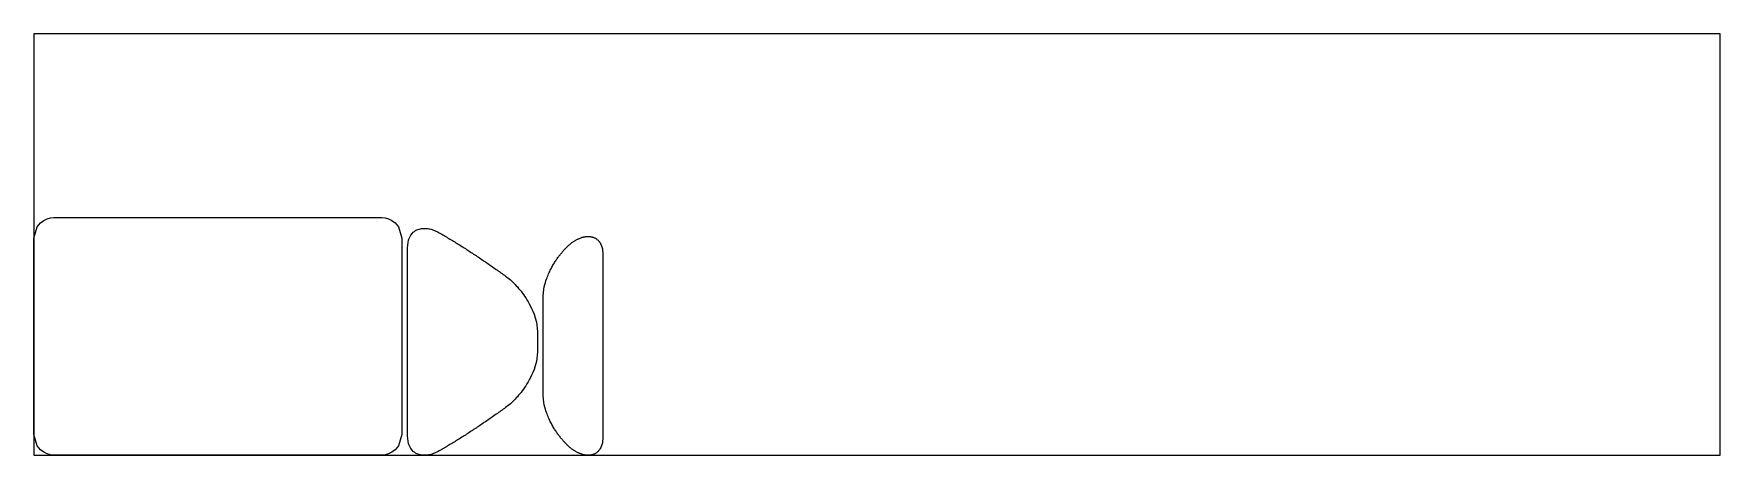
# Model space of a CAD drawing. Header units: metres. Extents: x 0 to 2400, y 0 to 600.
import ezdxf

# ---------------------------------------------------------------- set-up
doc = ezdxf.new("R2010")
doc.units = ezdxf.units.M

msp = doc.modelspace()

# ---------------------------------------------------------------- linework, layer by layer
at = {"layer": 'CHANNEL'}
for p, q in [((2400, 600), (0, 600)), ((0, 600), (0, 0)), ((2400, 0), (2400, 600)), ((0, 0), (2400, 0)), ((0, 0), (0, 0))]:
    msp.add_line(p, q, dxfattribs=at)
at = {"layer": 'CUT'}
for p, q in [((14.2827, 334.1722), (19.0436, 336.4847)), ((19.0436, 336.4847), (23.8045, 337.845)), ((23.8045, 337.845), (28.5655, 338.3852)), ((28.5655, 338.3852), (33.3264, 338.4)), ((33.3264, 338.4), (38.0873, 338.4)), ((38.0873, 338.4), (42.8482, 338.4)), ((42.8482, 338.4), (47.6091, 338.4)), ((47.6091, 338.4), (52.37, 338.4)), ((52.37, 338.4), (57.1309, 338.4)), ((57.1309, 338.4), (61.8918, 338.4)), ((61.8918, 338.4), (66.6527, 338.4)), ((66.6527, 338.4), (71.4136, 338.4)), ((71.4136, 338.4), (76.1745, 338.4)), ((76.1745, 338.4), (80.9355, 338.4)), ((80.9355, 338.4), (85.6964, 338.4)), ((85.6964, 338.4), (90.4573, 338.4)), ((90.4573, 338.4), (95.2182, 338.4)), ((95.2182, 338.4), (99.9791, 338.4)), ((99.9791, 338.4), (104.74, 338.4)), ((104.74, 338.4), (109.5009, 338.4)), ((109.5009, 338.4), (114.2618, 338.4)), ((114.2618, 338.4), (119.0227, 338.4)), ((119.0227, 338.4), (123.7836, 338.4)), ((123.7836, 338.4), (128.5445, 338.4)), ((128.5445, 338.4), (133.3055, 338.4)), ((133.3055, 338.4), (138.0664, 338.4)), ((138.0664, 338.4), (142.8273, 338.4)), ((142.8273, 338.4), (147.5882, 338.4)), ((147.5882, 338.4), (152.3491, 338.4)), ((152.3491, 338.4), (157.11, 338.4)), ((157.11, 338.4), (161.8709, 338.4)), ((161.8709, 338.4), (166.6318, 338.4)), ((166.6318, 338.4), (171.3927, 338.4)), ((171.3927, 338.4), (176.1536, 338.4)), ((176.1536, 338.4), (180.9145, 338.4)), ((180.9145, 338.4), (185.6755, 338.4)), ((185.6755, 338.4), (190.4364, 338.4)), ((190.4364, 338.4), (195.1973, 338.4)), ((195.1973, 338.4), (199.9582, 338.4)), ((199.9582, 338.4), (204.7191, 338.4)), ((204.7191, 338.4), (209.48, 338.4)), ((209.48, 338.4), (214.2409, 338.4)), ((214.2409, 338.4), (219.0018, 338.4)), ((219.0018, 338.4), (223.7627, 338.4)), ((223.7627, 338.4), (228.5236, 338.4)), ((228.5236, 338.4), (233.2845, 338.4)), ((233.2845, 338.4), (238.0455, 338.4)), ((238.0455, 338.4), (242.8064, 338.4)), ((242.8064, 338.4), (247.5673, 338.4)), ((247.5673, 338.4), (252.3282, 338.4)), ((252.3282, 338.4), (257.0891, 338.4)), ((257.0891, 338.4), (261.85, 338.4)), ((261.85, 338.4), (266.6109, 338.4)), ((266.6109, 338.4), (271.3718, 338.4)), ((271.3718, 338.4), (276.1327, 338.4)), ((276.1327, 338.4), (280.8936, 338.4)), ((280.8936, 338.4), (285.6545, 338.4)), ((285.6545, 338.4), (290.4155, 338.4)), ((290.4155, 338.4), (295.1764, 338.4)), ((295.1764, 338.4), (299.9373, 338.4)), ((299.9373, 338.4), (304.6982, 338.4)), ((304.6982, 338.4), (309.4591, 338.4)), ((309.4591, 338.4), (314.22, 338.4)), ((314.22, 338.4), (318.9809, 338.4)), ((318.9809, 338.4), (323.7418, 338.4)), ((323.7418, 338.4), (328.5027, 338.4)), ((328.5027, 338.4), (333.2636, 338.4)), ((333.2636, 338.4), (338.0245, 338.4)), ((338.0245, 338.4), (342.7855, 338.4)), ((342.7855, 338.4), (347.5464, 338.4)), ((347.5464, 338.4), (352.3073, 338.4)), ((352.3073, 338.4), (357.0682, 338.4)), ((357.0682, 338.4), (361.8291, 338.4)), ((361.8291, 338.4), (366.59, 338.4)), ((366.59, 338.4), (371.3509, 338.4)), ((371.3509, 338.4), (376.1118, 338.4)), ((376.1118, 338.4), (380.8727, 338.4)), ((380.8727, 338.4), (385.6336, 338.4)), ((385.6336, 338.4), (390.3945, 338.4)), ((390.3945, 338.4), (395.1555, 338.4)), ((395.1555, 338.4), (399.9164, 338.4)), ((399.9164, 338.4), (404.6773, 338.4)), ((404.6773, 338.4), (409.4382, 338.4)), ((409.4382, 338.4), (414.1991, 338.4)), ((414.1991, 338.4), (418.96, 338.4)), ((418.96, 338.4), (423.7209, 338.4)), ((423.7209, 338.4), (428.4818, 338.4)), ((428.4818, 338.4), (433.2427, 338.4)), ((433.2427, 338.4), (438.0036, 338.4)), ((438.0036, 338.4), (442.7645, 338.4)), ((442.7645, 338.4), (447.5255, 338.4)), ((447.5255, 338.4), (452.2864, 338.4)), ((452.2864, 338.4), (457.0473, 338.4)), ((457.0473, 338.4), (461.8082, 338.4)), ((461.8082, 338.4), (466.5691, 338.4)), ((466.5691, 338.4), (471.33, 338.4)), ((471.33, 338.4), (476.0909, 338.4)), ((476.0909, 338.4), (480.8518, 338.4)), ((480.8518, 338.4), (485.6127, 338.4)), ((485.6127, 338.4), (490.3736, 338.4)), ((490.3736, 338.4), (495.1345, 338.3852)), ((495.1345, 338.3852), (499.8955, 337.845)), ((499.8955, 337.845), (504.6564, 336.4847)), ((504.6564, 336.4847), (509.4173, 334.1722)), ((0, 308.9), (4.7609, 324.9695)), ((4.7609, 324.9695), (9.5218, 330.6054)), ((9.5218, 330.6054), (14.2827, 334.1722)), ((509.4173, 334.1722), (514.1782, 330.6054)), ((514.1782, 330.6054), (518.9391, 324.9695)), ((518.9391, 324.9695), (523.7, 308.9)), ((535.0691, 310.6557), (536.7536, 313.4833)), ((536.7536, 313.4833), (538.4382, 315.636)), ((538.4382, 315.636), (540.1227, 317.3418)), ((540.1227, 317.3418), (541.8073, 318.7185)), ((541.8073, 318.7185), (543.4918, 319.8362)), ((543.4918, 319.8362), (545.1764, 320.7412)), ((545.1764, 320.7412), (546.8609, 321.4656)), ((546.8609, 321.4656), (548.5455, 322.0327)), ((548.5455, 322.0327), (550.23, 322.4603)), ((550.23, 322.4603), (551.9145, 322.659)), ((551.9145, 322.659), (553.5991, 322.8464)), ((553.5991, 322.8464), (555.2836, 322.9276)), ((555.2836, 322.9276), (556.9682, 322.9098)), ((556.9682, 322.9098), (558.6527, 322.7988)), ((558.6527, 322.7988), (560.3373, 322.5995)), ((560.3373, 322.5995), (562.0218, 322.5156)), ((562.0218, 322.5156), (563.7064, 322.1502)), ((563.7064, 322.1502), (565.3909, 321.7069)), ((565.3909, 321.7069), (567.0755, 321.1878)), ((567.0755, 321.1878), (568.76, 320.5951)), ((568.76, 320.5951), (570.4445, 319.9303)), ((570.4445, 319.9303), (572.1291, 319.1946)), ((572.1291, 319.1946), (573.8136, 318.3889)), ((573.8136, 318.3889), (575.4982, 317.5138)), ((575.4982, 317.5138), (577.1827, 316.5724)), ((577.1827, 316.5724), (578.8673, 315.6091)), ((578.8673, 315.6091), (580.5518, 314.64)), ((580.5518, 314.64), (582.2364, 313.6653)), ((582.2364, 313.6653), (583.9209, 312.6848)), ((583.9209, 312.6848), (585.6055, 311.6987)), ((0, 29.5), (0, 308.9)), ((0, 308.9), (0, 308.9)), ((523.7, 308.9), (523.7, 29.5)), ((531.7, 295.1668), (533.3845, 306.5697)), ((531.7, 27.7608), (531.7, 295.1668)), ((531.7, 295.1668), (531.7, 295.1668)), ((533.3845, 306.5697), (535.0691, 310.6557)), ((585.6055, 311.6987), (587.29, 310.707)), ((587.29, 310.707), (588.9745, 309.7097)), ((588.9745, 309.7097), (590.6591, 308.7069)), ((590.6591, 308.7069), (592.3436, 307.6986)), ((592.3436, 307.6986), (594.0282, 306.6848)), ((594.0282, 306.6848), (595.7127, 305.6656)), ((595.7127, 305.6656), (597.3973, 304.6411)), ((597.3973, 304.6411), (599.0818, 303.6112)), ((599.0818, 303.6112), (600.7664, 302.5761)), ((600.7664, 302.5761), (602.4509, 301.5356)), ((602.4509, 301.5356), (604.1355, 300.49)), ((604.1355, 300.49), (605.82, 299.4392)), ((605.82, 299.4392), (607.5045, 298.3833)), ((607.5045, 298.3833), (609.1891, 297.3223)), ((609.1891, 297.3223), (610.8736, 296.2563)), ((610.8736, 296.2563), (612.5582, 295.1853)), ((612.5582, 295.1853), (614.2427, 294.1093)), ((614.2427, 294.1093), (615.9273, 293.0284)), ((615.9273, 293.0284), (617.6118, 291.9427)), ((617.6118, 291.9427), (619.2964, 290.8521)), ((619.2964, 290.8521), (620.9809, 289.7568)), ((620.9809, 289.7568), (622.6655, 288.6568)), ((622.6655, 288.6568), (624.35, 287.552)), ((750.5, 287.3928), (751.2727, 288.3279)), ((751.2727, 288.3279), (752.0455, 289.2437)), ((752.0455, 289.2437), (752.8182, 290.1406)), ((752.8182, 290.1406), (753.5909, 291.0191)), ((753.5909, 291.0191), (754.3636, 291.8794)), ((754.3636, 291.8794), (755.1364, 292.722)), ((755.1364, 292.722), (755.9091, 293.547)), ((755.9091, 293.547), (756.6818, 294.355)), ((756.6818, 294.355), (757.4545, 295.1459)), ((757.4545, 295.1459), (758.2273, 295.9202)), ((758.2273, 295.9202), (759, 296.6781)), ((759, 296.6781), (759.7727, 297.4196)), ((759.7727, 297.4196), (760.5455, 298.145)), ((760.5455, 298.145), (761.3182, 298.8546)), ((761.3182, 298.8546), (762.0909, 299.5483)), ((762.0909, 299.5483), (762.8636, 300.2264)), ((762.8636, 300.2264), (763.6364, 300.8889)), ((763.6364, 300.8889), (764.4091, 301.536)), ((764.4091, 301.536), (765.1818, 302.1674)), ((765.1818, 302.1674), (765.9545, 302.7742)), ((765.9545, 302.7742), (766.7273, 303.3524)), ((766.7273, 303.3524), (767.5, 303.9022)), ((767.5, 303.9022), (768.2727, 304.4236)), ((768.2727, 304.4236), (769.0455, 304.9164)), ((769.0455, 304.9164), (769.8182, 305.3808)), ((769.8182, 305.3808), (770.5909, 305.8205)), ((770.5909, 305.8205), (771.3636, 306.2444)), ((771.3636, 306.2444), (772.1364, 306.6528)), ((772.1364, 306.6528), (772.9091, 307.0456)), ((772.9091, 307.0456), (773.6818, 307.4227)), ((773.6818, 307.4227), (774.4545, 307.7839)), ((774.4545, 307.7839), (775.2273, 308.1291)), ((775.2273, 308.1291), (776, 308.458)), ((776, 308.458), (776.7727, 308.7705)), ((776.7727, 308.7705), (777.5455, 309.0665)), ((777.5455, 309.0665), (778.3182, 309.3456)), ((778.3182, 309.3456), (779.0909, 309.6075)), ((779.0909, 309.6075), (779.8636, 310.0444)), ((779.8636, 310.0444), (780.6364, 310.2719)), ((780.6364, 310.2719), (781.4091, 310.4816)), ((781.4091, 310.4816), (782.1818, 310.6728)), ((782.1818, 310.6728), (782.9545, 310.8454)), ((782.9545, 310.8454), (783.7273, 310.9989)), ((783.7273, 310.9989), (784.5, 311.1328)), ((784.5, 311.1328), (785.2727, 311.2466)), ((785.2727, 311.2466), (786.0455, 311.3399)), ((786.0455, 311.3399), (786.8182, 311.4121)), ((786.8182, 311.4121), (787.5909, 311.4625)), ((787.5909, 311.4625), (788.3636, 311.4904)), ((788.3636, 311.4904), (789.1364, 311.4952)), ((789.1364, 311.4952), (789.9091, 311.4759)), ((789.9091, 311.4759), (790.6818, 311.4317)), ((790.6818, 311.4317), (791.4545, 311.3616)), ((791.4545, 311.3616), (792.2273, 311.2644)), ((792.2273, 311.2644), (793, 311.139)), ((793, 311.139), (793.7727, 310.984)), ((793.7727, 310.984), (794.5455, 310.7977)), ((794.5455, 310.7977), (795.3182, 310.5786)), ((795.3182, 310.5786), (796.0909, 310.3246)), ((796.0909, 310.3246), (796.8636, 310.0334)), ((796.8636, 310.0334), (797.6364, 309.7025)), ((797.6364, 309.7025), (798.4091, 309.3289)), ((798.4091, 309.3289), (799.1818, 308.9092)), ((799.1818, 308.9092), (799.9545, 308.4391)), ((799.9545, 308.4391), (800.7273, 307.9139)), ((800.7273, 307.9139), (801.5, 307.3274)), ((801.5, 307.3274), (802.2727, 306.6725)), ((802.2727, 306.6725), (803.0455, 305.94)), ((803.0455, 305.94), (803.8182, 305.1179)), ((803.8182, 305.1179), (804.5909, 304.1909)), ((804.5909, 304.1909), (805.3636, 303.1375)), ((805.3636, 303.1375), (806.1364, 301.9273)), ((806.1364, 301.9273), (806.9091, 300.5135)), ((806.9091, 300.5135), (807.6818, 298.8176)), ((807.6818, 298.8176), (808.4545, 296.6876)), ((808.4545, 296.6876), (809.2273, 293.732)), ((809.2273, 293.732), (810, 285.8593)), ((624.35, 287.552), (626.0345, 286.4427)), ((626.0345, 286.4427), (627.7191, 285.3287)), ((627.7191, 285.3287), (629.4036, 284.2102)), ((629.4036, 284.2102), (631.0882, 283.0872)), ((631.0882, 283.0872), (632.7727, 281.9598)), ((632.7727, 281.9598), (634.4573, 280.828)), ((634.4573, 280.828), (636.1418, 279.6918)), ((636.1418, 279.6918), (637.8264, 278.5513)), ((637.8264, 278.5513), (639.5109, 277.4066)), ((639.5109, 277.4066), (641.1955, 276.2577)), ((641.1955, 276.2577), (642.88, 275.1046)), ((642.88, 275.1046), (644.5645, 273.9475)), ((644.5645, 273.9475), (646.2491, 272.7863)), ((646.2491, 272.7863), (647.9336, 271.6211)), ((647.9336, 271.6211), (649.6182, 270.452)), ((649.6182, 270.452), (651.3027, 269.2789)), ((651.3027, 269.2789), (652.9873, 268.1021)), ((652.9873, 268.1021), (654.6718, 266.9214)), ((654.6718, 266.9214), (656.3564, 265.737)), ((656.3564, 265.737), (658.0409, 264.549)), ((658.0409, 264.549), (659.7255, 263.3573)), ((735.0455, 263.2376), (735.8182, 264.7684)), ((735.8182, 264.7684), (736.5909, 266.2494)), ((736.5909, 266.2494), (737.3636, 267.6846)), ((737.3636, 267.6846), (738.1364, 269.2331)), ((738.1364, 269.2331), (738.9091, 270.5877)), ((738.9091, 270.5877), (739.6818, 271.9055)), ((739.6818, 271.9055), (740.4545, 273.1889)), ((740.4545, 273.1889), (741.2273, 274.4398)), ((741.2273, 274.4398), (742, 275.6599)), ((742, 275.6599), (742.7727, 276.8508)), ((742.7727, 276.8508), (743.5455, 278.0137)), ((743.5455, 278.0137), (744.3182, 279.1501)), ((744.3182, 279.1501), (745.0909, 280.2608)), ((745.0909, 280.2608), (745.8636, 281.347)), ((745.8636, 281.347), (746.6364, 282.4095)), ((746.6364, 282.4095), (747.4091, 283.4492)), ((747.4091, 283.4492), (748.1818, 284.4667)), ((748.1818, 284.4667), (748.9545, 285.4627)), ((748.9545, 285.4627), (749.7273, 286.4379)), ((749.7273, 286.4379), (750.5, 287.3928)), ((810, 285.8593), (810, 25.6359)), ((659.7255, 263.3573), (661.41, 262.1621)), ((661.41, 262.1621), (663.0945, 260.9634)), ((663.0945, 260.9634), (664.7791, 259.7612)), ((664.7791, 259.7612), (666.4636, 258.5556)), ((666.4636, 258.5556), (668.1482, 257.3467)), ((668.1482, 257.3467), (669.8327, 256.1345)), ((669.8327, 256.1345), (671.5173, 254.9191)), ((671.5173, 254.9191), (673.2018, 253.6844)), ((673.2018, 253.6844), (674.8864, 252.3861)), ((674.8864, 252.3861), (676.5709, 251.0213)), ((676.5709, 251.0213), (678.2555, 249.5895)), ((678.2555, 249.5895), (679.94, 248.0897)), ((679.94, 248.0897), (681.6245, 246.5209)), ((681.6245, 246.5209), (683.3091, 244.8817)), ((683.3091, 244.8817), (684.9936, 243.1702)), ((684.9936, 243.1702), (686.6782, 241.384)), ((686.6782, 241.384), (688.3627, 239.5206)), ((726.5455, 239.8542), (727.3182, 243.0388)), ((727.3182, 243.0388), (728.0909, 245.7897)), ((728.0909, 245.7897), (728.8636, 248.2593)), ((728.8636, 248.2593), (729.6364, 250.5258)), ((729.6364, 250.5258), (730.4091, 252.6361)), ((730.4091, 252.6361), (731.1818, 254.6206)), ((731.1818, 254.6206), (731.9545, 256.5007)), ((731.9545, 256.5007), (732.7273, 258.2919)), ((732.7273, 258.2919), (733.5, 260.006)), ((733.5, 260.006), (734.2727, 261.6521)), ((734.2727, 261.6521), (735.0455, 263.2376)), ((688.3627, 239.5206), (690.0473, 237.5766)), ((690.0473, 237.5766), (691.7318, 235.548)), ((691.7318, 235.548), (693.4164, 233.43)), ((693.4164, 233.43), (695.1009, 231.2168)), ((695.1009, 231.2168), (696.7855, 228.9015)), ((696.7855, 228.9015), (698.47, 226.4754)), ((698.47, 226.4754), (700.1545, 223.9276)), ((700.1545, 223.9276), (701.8391, 221.2446)), ((701.8391, 221.2446), (703.5236, 218.4087)), ((703.5236, 218.4087), (705.2082, 215.3967)), ((725, 226.919), (725.7727, 235.8448)), ((725, 84.5762), (725, 226.919)), ((725, 226.919), (725, 226.919)), ((725.7727, 235.8448), (726.5455, 239.8542)), ((705.2082, 215.3967), (706.8927, 212.1766)), ((706.8927, 212.1766), (708.5773, 208.7023)), ((708.5773, 208.7023), (710.2618, 204.9036)), ((710.2618, 204.9036), (711.9464, 200.7404)), ((711.9464, 200.7404), (713.6309, 195.8283)), ((713.6309, 195.8283), (715.3155, 189.6629)), ((715.3155, 189.6629), (717, 176.1858)), ((717, 176.1858), (717, 146.7418)), ((717, 146.7418), (715.3155, 133.2647)), ((711.9464, 122.1872), (710.2618, 118.024)), ((713.6309, 127.0993), (711.9464, 122.1872)), ((715.3155, 133.2647), (713.6309, 127.0993)), ((698.47, 96.4522), (696.7855, 94.0261)), ((700.1545, 99), (698.47, 96.4522)), ((701.8391, 101.683), (700.1545, 99)), ((703.5236, 104.5189), (701.8391, 101.683)), ((705.2082, 107.5309), (703.5236, 104.5189)), ((706.8927, 110.751), (705.2082, 107.5309)), ((708.5773, 114.2253), (706.8927, 110.751)), ((710.2618, 118.024), (708.5773, 114.2253)), ((678.2555, 73.3382), (676.5709, 71.9063)), ((679.94, 74.8379), (678.2555, 73.3382)), ((681.6245, 76.4067), (679.94, 74.8379)), ((683.3091, 78.0459), (681.6245, 76.4067)), ((684.9936, 79.7575), (683.3091, 78.0459)), ((686.6782, 81.5436), (684.9936, 79.7575)), ((688.3627, 83.407), (686.6782, 81.5436)), ((690.0473, 85.351), (688.3627, 83.407)), ((691.7318, 87.3797), (690.0473, 85.351)), ((693.4164, 89.4976), (691.7318, 87.3797)), ((695.1009, 91.7108), (693.4164, 89.4976)), ((696.7855, 94.0261), (695.1009, 91.7108)), ((725.7727, 75.6503), (725, 84.5762)), ((726.5455, 71.6409), (725.7727, 75.6503)), ((644.5645, 48.9801), (642.88, 47.823)), ((646.2491, 50.1413), (644.5645, 48.9801)), ((647.9336, 51.3065), (646.2491, 50.1413)), ((649.6182, 52.4757), (647.9336, 51.3065)), ((651.3027, 53.6487), (649.6182, 52.4757)), ((652.9873, 54.8255), (651.3027, 53.6487)), ((654.6718, 56.0062), (652.9873, 54.8255)), ((656.3564, 57.1906), (654.6718, 56.0062)), ((658.0409, 58.3786), (656.3564, 57.1906)), ((659.7255, 59.5703), (658.0409, 58.3786)), ((661.41, 60.7655), (659.7255, 59.5703)), ((663.0945, 61.9642), (661.41, 60.7655)), ((664.7791, 63.1664), (663.0945, 61.9642)), ((666.4636, 64.372), (664.7791, 63.1664)), ((668.1482, 65.5809), (666.4636, 64.372)), ((669.8327, 66.7931), (668.1482, 65.5809)), ((671.5173, 68.0085), (669.8327, 66.7931)), ((673.2018, 69.2432), (671.5173, 68.0085)), ((674.8864, 70.5415), (673.2018, 69.2432)), ((676.5709, 71.9063), (674.8864, 70.5415)), ((727.3182, 68.4564), (726.5455, 71.6409)), ((728.0909, 65.7055), (727.3182, 68.4564)), ((728.8636, 63.2359), (728.0909, 65.7055)), ((729.6364, 60.9694), (728.8636, 63.2359)), ((730.4091, 58.8591), (729.6364, 60.9694)), ((731.1818, 56.8745), (730.4091, 58.8591)), ((731.9545, 54.9944), (731.1818, 56.8745)), ((732.7273, 53.2032), (731.9545, 54.9944)), ((733.5, 51.4892), (732.7273, 53.2032)), ((734.2727, 49.843), (733.5, 51.4892)), ((735.0455, 48.2576), (734.2727, 49.843)), ((735.8182, 46.7268), (735.0455, 48.2576)), ((4.7609, 13.4305), (0, 29.5)), ((523.7, 29.5), (518.9391, 13.4305)), ((533.3845, 16.3579), (531.7, 27.7608)), ((607.5045, 24.5443), (605.82, 23.4884)), ((609.1891, 25.6053), (607.5045, 24.5443)), ((610.8736, 26.6713), (609.1891, 25.6053)), ((612.5582, 27.7423), (610.8736, 26.6713)), ((614.2427, 28.8183), (612.5582, 27.7423)), ((615.9273, 29.8992), (614.2427, 28.8183)), ((617.6118, 30.9849), (615.9273, 29.8992)), ((619.2964, 32.0755), (617.6118, 30.9849)), ((620.9809, 33.1708), (619.2964, 32.0755)), ((622.6655, 34.2708), (620.9809, 33.1708)), ((624.35, 35.3756), (622.6655, 34.2708)), ((626.0345, 36.4849), (624.35, 35.3756)), ((627.7191, 37.5989), (626.0345, 36.4849)), ((629.4036, 38.7174), (627.7191, 37.5989)), ((631.0882, 39.8404), (629.4036, 38.7174)), ((632.7727, 40.9678), (631.0882, 39.8404)), ((634.4573, 42.0996), (632.7727, 40.9678)), ((636.1418, 43.2358), (634.4573, 42.0996)), ((637.8264, 44.3763), (636.1418, 43.2358)), ((639.5109, 45.521), (637.8264, 44.3763)), ((641.1955, 46.6699), (639.5109, 45.521)), ((642.88, 47.823), (641.1955, 46.6699)), ((736.5909, 45.2458), (735.8182, 46.7268)), ((737.3636, 43.8106), (736.5909, 45.2458)), ((738.1364, 42.2621), (737.3636, 43.8106)), ((738.9091, 40.9075), (738.1364, 42.2621)), ((739.6818, 39.5897), (738.9091, 40.9075)), ((740.4545, 38.3063), (739.6818, 39.5897)), ((741.2273, 37.0554), (740.4545, 38.3063)), ((742, 35.8353), (741.2273, 37.0554)), ((742.7727, 34.6444), (742, 35.8353)), ((743.5455, 33.4814), (742.7727, 34.6444)), ((744.3182, 32.3451), (743.5455, 33.4814)), ((745.0909, 31.2343), (744.3182, 32.3451)), ((745.8636, 30.1481), (745.0909, 31.2343)), ((746.6364, 29.0856), (745.8636, 30.1481)), ((747.4091, 28.046), (746.6364, 29.0856)), ((748.1818, 27.0285), (747.4091, 28.046)), ((748.9545, 26.0325), (748.1818, 27.0285)), ((749.7273, 25.0573), (748.9545, 26.0325)), ((750.5, 24.1024), (749.7273, 25.0573)), ((751.2727, 23.1673), (750.5, 24.1024)), ((810, 25.6359), (809.2273, 17.7632)), ((9.5218, 7.7946), (4.7609, 13.4305)), ((14.2827, 4.2278), (9.5218, 7.7946)), ((19.0436, 1.9153), (14.2827, 4.2278)), ((23.8045, 0.555), (19.0436, 1.9153)), ((28.5655, 0.0148), (23.8045, 0.555)), ((33.3264, 0), (28.5655, 0.0148)), ((38.0873, 0), (33.3264, 0)), ((42.8482, 0), (38.0873, 0)), ((47.6091, 0), (42.8482, 0)), ((52.37, 0), (47.6091, 0)), ((57.1309, 0), (52.37, 0)), ((61.8918, 0), (57.1309, 0)), ((66.6527, 0), (61.8918, 0)), ((71.4136, 0), (66.6527, 0)), ((76.1745, 0), (71.4136, 0)), ((80.9355, 0), (76.1745, 0)), ((85.6964, 0), (80.9355, 0)), ((90.4573, 0), (85.6964, 0)), ((95.2182, 0), (90.4573, 0)), ((99.9791, 0), (95.2182, 0)), ((104.74, 0), (99.9791, 0)), ((109.5009, 0), (104.74, 0)), ((114.2618, 0), (109.5009, 0)), ((119.0227, 0), (114.2618, 0)), ((123.7836, 0), (119.0227, 0)), ((128.5445, 0), (123.7836, 0)), ((133.3055, 0), (128.5445, 0)), ((138.0664, 0), (133.3055, 0)), ((142.8273, 0), (138.0664, 0)), ((147.5882, 0), (142.8273, 0)), ((152.3491, 0), (147.5882, 0)), ((157.11, 0), (152.3491, 0)), ((161.8709, 0), (157.11, 0)), ((166.6318, 0), (161.8709, 0)), ((171.3927, 0), (166.6318, 0)), ((176.1536, 0), (171.3927, 0)), ((180.9145, 0), (176.1536, 0)), ((185.6755, 0), (180.9145, 0)), ((190.4364, 0), (185.6755, 0)), ((195.1973, 0), (190.4364, 0)), ((199.9582, 0), (195.1973, 0)), ((204.7191, 0), (199.9582, 0)), ((209.48, 0), (204.7191, 0)), ((214.2409, 0), (209.48, 0)), ((219.0018, 0), (214.2409, 0)), ((223.7627, 0), (219.0018, 0)), ((228.5236, 0), (223.7627, 0)), ((233.2845, 0), (228.5236, 0)), ((238.0455, 0), (233.2845, 0)), ((242.8064, 0), (238.0455, 0)), ((247.5673, 0), (242.8064, 0)), ((252.3282, 0), (247.5673, 0)), ((257.0891, 0), (252.3282, 0)), ((261.85, 0), (257.0891, 0)), ((266.6109, 0), (261.85, 0)), ((271.3718, 0), (266.6109, 0)), ((276.1327, 0), (271.3718, 0)), ((280.8936, 0), (276.1327, 0)), ((285.6545, 0), (280.8936, 0)), ((290.4155, 0), (285.6545, 0)), ((295.1764, 0), (290.4155, 0)), ((299.9373, 0), (295.1764, 0)), ((304.6982, 0), (299.9373, 0)), ((309.4591, 0), (304.6982, 0)), ((314.22, 0), (309.4591, 0)), ((318.9809, 0), (314.22, 0)), ((323.7418, 0), (318.9809, 0)), ((328.5027, 0), (323.7418, 0)), ((333.2636, 0), (328.5027, 0)), ((338.0245, 0), (333.2636, 0)), ((342.7855, 0), (338.0245, 0)), ((347.5464, 0), (342.7855, 0)), ((352.3073, 0), (347.5464, 0)), ((357.0682, 0), (352.3073, 0)), ((361.8291, 0), (357.0682, 0)), ((366.59, 0), (361.8291, 0)), ((371.3509, 0), (366.59, 0)), ((376.1118, 0), (371.3509, 0)), ((380.8727, 0), (376.1118, 0)), ((385.6336, 0), (380.8727, 0)), ((390.3945, 0), (385.6336, 0)), ((395.1555, 0), (390.3945, 0)), ((399.9164, 0), (395.1555, 0)), ((404.6773, 0), (399.9164, 0)), ((409.4382, 0), (404.6773, 0)), ((414.1991, 0), (409.4382, 0)), ((418.96, 0), (414.1991, 0)), ((423.7209, 0), (418.96, 0)), ((428.4818, 0), (423.7209, 0)), ((433.2427, 0), (428.4818, 0)), ((438.0036, 0), (433.2427, 0)), ((442.7645, 0), (438.0036, 0)), ((447.5255, 0), (442.7645, 0)), ((452.2864, 0), (447.5255, 0)), ((457.0473, 0), (452.2864, 0)), ((461.8082, 0), (457.0473, 0)), ((466.5691, 0), (461.8082, 0)), ((471.33, 0), (466.5691, 0)), ((476.0909, 0), (471.33, 0)), ((480.8518, 0), (476.0909, 0)), ((485.6127, 0), (480.8518, 0)), ((490.3736, 0), (485.6127, 0)), ((495.1345, 0.0148), (490.3736, 0)), ((499.8955, 0.555), (495.1345, 0.0148)), ((504.6564, 1.9153), (499.8955, 0.555)), ((509.4173, 4.2278), (504.6564, 1.9153)), ((514.1782, 7.7946), (509.4173, 4.2278)), ((518.9391, 13.4305), (514.1782, 7.7946)), ((535.0691, 12.2719), (533.3845, 16.3579)), ((536.7536, 9.4443), (535.0691, 12.2719)), ((538.4382, 7.2916), (536.7536, 9.4443)), ((540.1227, 5.5858), (538.4382, 7.2916)), ((541.8073, 4.2092), (540.1227, 5.5858)), ((543.4918, 3.0914), (541.8073, 4.2092)), ((545.1764, 2.1864), (543.4918, 3.0914)), ((546.8609, 1.462), (545.1764, 2.1864)), ((548.5455, 0.8949), (546.8609, 1.462)), ((550.23, 0.4673), (548.5455, 0.8949)), ((551.9145, 0.2686), (550.23, 0.4673)), ((553.5991, 0.0812), (551.9145, 0.2686)), ((555.2836, 0), (553.5991, 0.0812)), ((556.9682, 0.0178), (555.2836, 0)), ((558.6527, 0.1289), (556.9682, 0.0178)), ((560.3373, 0.3281), (558.6527, 0.1289)), ((562.0218, 0.412), (560.3373, 0.3281)), ((563.7064, 0.7774), (562.0218, 0.412)), ((565.3909, 1.2208), (563.7064, 0.7774)), ((567.0755, 1.7398), (565.3909, 1.2208)), ((568.76, 2.3325), (567.0755, 1.7398)), ((570.4445, 2.9973), (568.76, 2.3325)), ((572.1291, 3.733), (570.4445, 2.9973)), ((573.8136, 4.5387), (572.1291, 3.733)), ((575.4982, 5.4138), (573.8136, 4.5387)), ((577.1827, 6.3552), (575.4982, 5.4138)), ((578.8673, 7.3185), (577.1827, 6.3552)), ((580.5518, 8.2876), (578.8673, 7.3185)), ((582.2364, 9.2623), (580.5518, 8.2876)), ((583.9209, 10.2428), (582.2364, 9.2623)), ((585.6055, 11.2289), (583.9209, 10.2428)), ((587.29, 12.2206), (585.6055, 11.2289)), ((588.9745, 13.2179), (587.29, 12.2206)), ((590.6591, 14.2207), (588.9745, 13.2179)), ((592.3436, 15.229), (590.6591, 14.2207)), ((594.0282, 16.2428), (592.3436, 15.229)), ((595.7127, 17.262), (594.0282, 16.2428)), ((597.3973, 18.2865), (595.7127, 17.262)), ((599.0818, 19.3164), (597.3973, 18.2865)), ((600.7664, 20.3515), (599.0818, 19.3164)), ((602.4509, 21.392), (600.7664, 20.3515)), ((604.1355, 22.4376), (602.4509, 21.392)), ((605.82, 23.4884), (604.1355, 22.4376)), ((752.0455, 22.2515), (751.2727, 23.1673)), ((752.8182, 21.3546), (752.0455, 22.2515)), ((753.5909, 20.4761), (752.8182, 21.3546)), ((754.3636, 19.6158), (753.5909, 20.4761)), ((755.1364, 18.7732), (754.3636, 19.6158)), ((755.9091, 17.9481), (755.1364, 18.7732)), ((756.6818, 17.1402), (755.9091, 17.9481)), ((757.4545, 16.3492), (756.6818, 17.1402)), ((758.2273, 15.575), (757.4545, 16.3492)), ((759, 14.8171), (758.2273, 15.575)), ((759.7727, 14.0756), (759, 14.8171)), ((760.5455, 13.3501), (759.7727, 14.0756)), ((761.3182, 12.6406), (760.5455, 13.3501)), ((762.0909, 11.9469), (761.3182, 12.6406)), ((762.8636, 11.2688), (762.0909, 11.9469)), ((763.6364, 10.6063), (762.8636, 11.2688)), ((764.4091, 9.9591), (763.6364, 10.6063)), ((765.1818, 9.3277), (764.4091, 9.9591)), ((765.9545, 8.721), (765.1818, 9.3277)), ((766.7273, 8.1428), (765.9545, 8.721)), ((767.5, 7.593), (766.7273, 8.1428)), ((768.2727, 7.0716), (767.5, 7.593)), ((769.0455, 6.5787), (768.2727, 7.0716)), ((769.8182, 6.1144), (769.0455, 6.5787)), ((770.5909, 5.6747), (769.8182, 6.1144)), ((771.3636, 5.2508), (770.5909, 5.6747)), ((772.1364, 4.8424), (771.3636, 5.2508)), ((772.9091, 4.4495), (772.1364, 4.8424)), ((773.6818, 4.0725), (772.9091, 4.4495)), ((774.4545, 3.7113), (773.6818, 4.0725)), ((775.2273, 3.3661), (774.4545, 3.7113)), ((776, 3.0372), (775.2273, 3.3661)), ((776.7727, 2.7246), (776, 3.0372)), ((777.5455, 2.4287), (776.7727, 2.7246)), ((778.3182, 2.1496), (777.5455, 2.4287)), ((779.0909, 1.8876), (778.3182, 2.1496)), ((779.8636, 1.4508), (779.0909, 1.8876)), ((780.6364, 1.2232), (779.8636, 1.4508)), ((781.4091, 1.0136), (780.6364, 1.2232)), ((782.1818, 0.8223), (781.4091, 1.0136)), ((782.9545, 0.6498), (782.1818, 0.8223)), ((783.7273, 0.4963), (782.9545, 0.6498)), ((784.5, 0.3624), (783.7273, 0.4963)), ((785.2727, 0.2485), (784.5, 0.3624)), ((786.0455, 0.1552), (785.2727, 0.2485)), ((786.8182, 0.0831), (786.0455, 0.1552)), ((787.5909, 0.0327), (786.8182, 0.0831)), ((788.3636, 0.0047), (787.5909, 0.0327)), ((789.1364, 0), (788.3636, 0.0047)), ((789.9091, 0.0193), (789.1364, 0)), ((790.6818, 0.0635), (789.9091, 0.0193)), ((791.4545, 0.1336), (790.6818, 0.0635)), ((792.2273, 0.2307), (791.4545, 0.1336)), ((793, 0.3562), (792.2273, 0.2307)), ((793.7727, 0.5112), (793, 0.3562)), ((794.5455, 0.6974), (793.7727, 0.5112)), ((795.3182, 0.9166), (794.5455, 0.6974)), ((796.0909, 1.1706), (795.3182, 0.9166)), ((796.8636, 1.4618), (796.0909, 1.1706)), ((797.6364, 1.7927), (796.8636, 1.4618)), ((798.4091, 2.1662), (797.6364, 1.7927)), ((799.1818, 2.586), (798.4091, 2.1662)), ((799.9545, 3.056), (799.1818, 2.586)), ((800.7273, 3.5813), (799.9545, 3.056)), ((801.5, 4.1677), (800.7273, 3.5813)), ((802.2727, 4.8226), (801.5, 4.1677)), ((803.0455, 5.5552), (802.2727, 4.8226)), ((803.8182, 6.3773), (803.0455, 5.5552)), ((804.5909, 7.3043), (803.8182, 6.3773)), ((805.3636, 8.3577), (804.5909, 7.3043)), ((806.1364, 9.5679), (805.3636, 8.3577)), ((806.9091, 10.9817), (806.1364, 9.5679)), ((807.6818, 12.6776), (806.9091, 10.9817)), ((808.4545, 14.8076), (807.6818, 12.6776)), ((809.2273, 17.7632), (808.4545, 14.8076))]:
    msp.add_line(p, q, dxfattribs=at)

doc.saveas('drawing.dxf')
